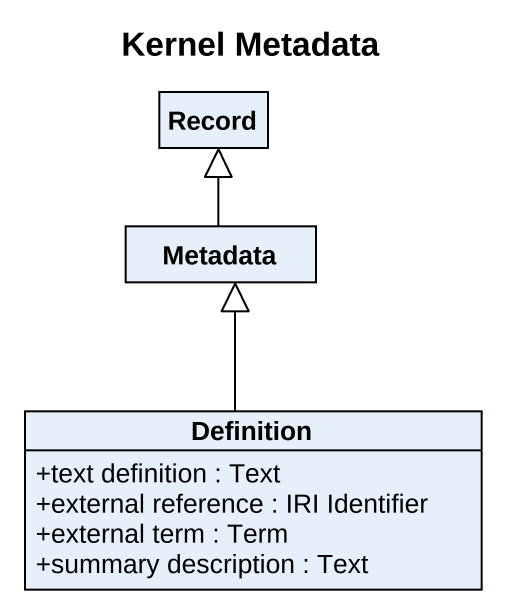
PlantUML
@startuml
title Kernel Metadata
hide circle
hide empty members
skinparam classAttributeIconSize 0
class "Record" as Record_
class Metadata
class Definition {
  +text definition : Text
  +external reference : IRI Identifier
  +external term : Term
  +summary description : Text
}
Metadata -up-|> Record_
Definition -up-|> Metadata
@enduml
